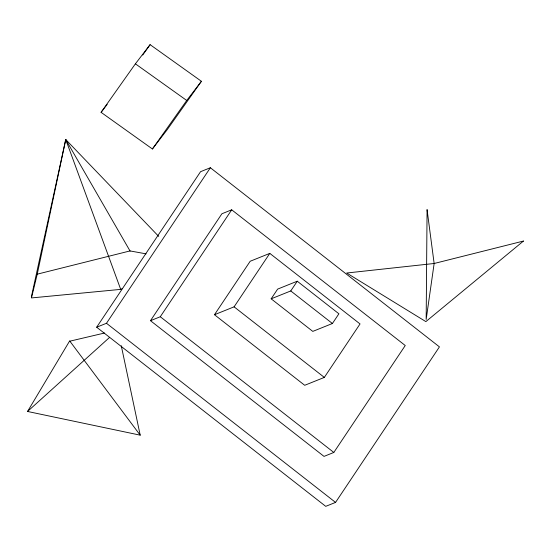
<?xml version="1.0" encoding="UTF-8"?>
<svg xmlns="http://www.w3.org/2000/svg" width="551" height="551" viewBox="0 0 551 551"><rect width="100%" height="100%" fill="white"/><g stroke="black" fill="none" stroke-linecap="round" stroke-linejoin="round"><path stroke-width="0.83" d="M122.219 288.641L120.676 289.378L31.462 297.933L37.248 274.164L65.734 139.527L158.709 236.393M31.379 296.865L65.734 139.527L130.126 251.132M27.55 411.466L69.667 340.917L140.202 435.166L27.55 411.466L109.642 337.343M96.673 327.218L200.557 171.685L210.365 167.745L439.436 346.875L335.552 502.409L325.737 506.348L96.673 327.218L106.481 323.279L210.365 167.745M150.478 320.689L221.901 213.76L231.709 209.814L405.247 345.518L333.823 452.454L324.016 456.393L150.478 320.689L160.286 316.742L231.709 209.814M214.47 314.724L250.182 261.257L269.797 253.377L360.037 323.94L324.332 377.407L304.71 385.294L214.47 314.724L234.092 306.838L269.797 253.377M271.147 298.821L277.642 289.103L297.258 281.217L338.906 313.788L332.411 323.506L312.796 331.392L271.147 298.821L290.763 290.942L297.258 281.217M101.081 112.342L135.394 63.826L150.092 44.652L201.418 81.286L167.105 129.802L152.413 148.977L101.081 112.342L107.163 104.408M142.737 55.045L150.092 44.652M152.413 148.977L186.727 100.468L201.418 81.286M37.248 274.164L130.029 250.925L146.091 253.853M69.419 341.283L104.538 333.024M135.394 63.826L186.727 100.468M290.763 290.942L332.411 323.506M234.092 306.838L324.332 377.407M160.286 316.742L333.823 452.454M106.481 323.279L335.552 502.409M65.734 139.527L120.669 289.289M121.275 345.752L140.202 435.166M427.08 209.724L426.164 319.456L434.14 263.495L427.08 209.724M523.45 241.056L425.861 321.612L346.675 273.014L434.14 263.495L523.45 241.056"/></g></svg>
